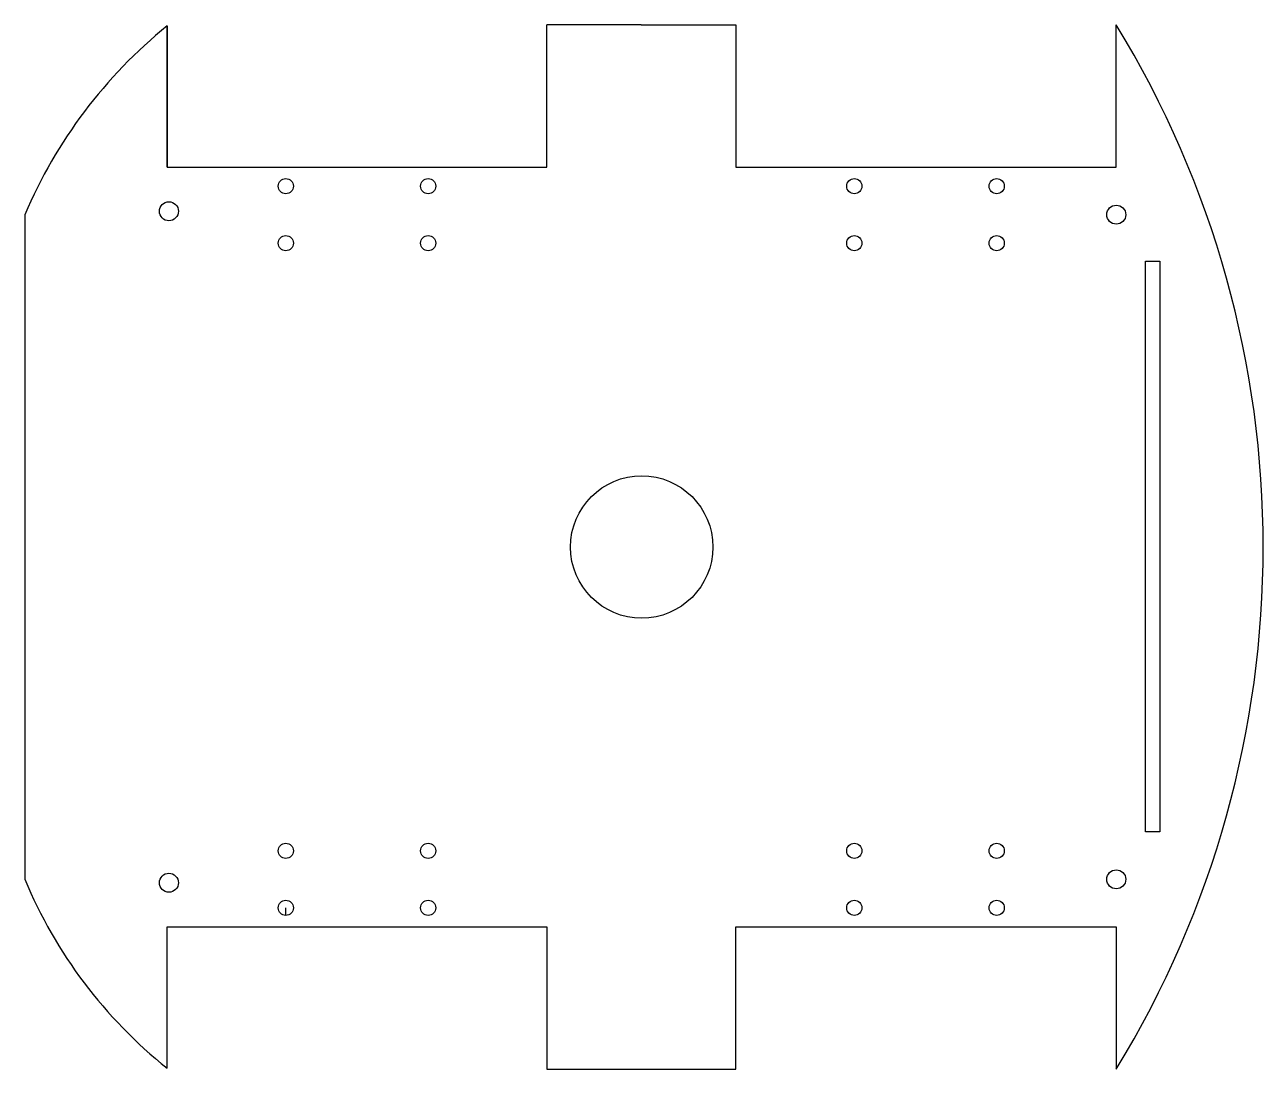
# Model space of a CAD drawing. Header units: millimetres. Extents: x -130 to 131, y -110 to 110.
import ezdxf

# ---------------------------------------------------------------- set-up
doc = ezdxf.new("R2010")
doc.units = ezdxf.units.MM
doc.layers.get('0').update_dxf_attribs({"linetype": 'CONTINUOUS'})

msp = doc.modelspace()

# ---------------------------------------------------------------- linework, layer by layer
for p, q in [((-20, 80), (-20, 110)), ((-0.1, 109.99), (-20, 110)), ((-0.1, 109.99), (19.8, 109.99)), ((19.8, 109.99), (19.8, 80)), ((100, 80), (100, 110)), ((-100, 80), (-20, 80)), ((19.8, 80), (100, 80)), ((-130, 70), (-130, -70)), ((-75, -77.6), (-75, -76)), ((-100, -109.78), (-100, -80)), ((-100, -80), (-20, -80)), ((-20, -80), (-20, -109.99)), ((19.8, -109.99), (19.8, -80)), ((19.8, -80), (100, -80)), ((100, -80), (100, -110)), ((-20, -109.99), (19.8, -109.99))]:
    msp.add_line(p, q)
for points in [[(-100, 109.78), (-100, 80)], [(106.15, 60.22), (109.15, 60.22), (109.15, -60), (106.15, -60)]]:
    msp.add_lwpolyline(points, close=True)
for centre, radius in [((-75, 76), 1.6), ((-45, 76), 1.6), ((44.8, 76), 1.6), ((74.8, 76), 1.6), ((-99.62, 70.72), 2), ((100, 70), 2), ((-75, 64), 1.6), ((-45, 64), 1.6), ((44.8, 64), 1.6), ((74.8, 64), 1.6), ((0, 0), 15), ((-75, -64), 1.6), ((-45, -64), 1.6), ((44.8, -64), 1.6), ((74.8, -64), 1.6), ((-99.62, -70.72), 2), ((100, -70), 2), ((-75, -76), 1.6), ((-45, -76), 1.6), ((44.8, -76), 1.6), ((74.8, -76), 1.6)]:
    msp.add_circle(centre, radius)
for centre, radius, start, end in [((-34.8, 29.41), 103.49, 129.0515, 156.9108), ((-79.88, 0), 210.85, -31.4467, 31.4467), ((-37.14, -31.18), 100.65, 202.6871, 231.3506)]:
    msp.add_arc(centre, radius, start, end)

doc.saveas('drawing.dxf')
